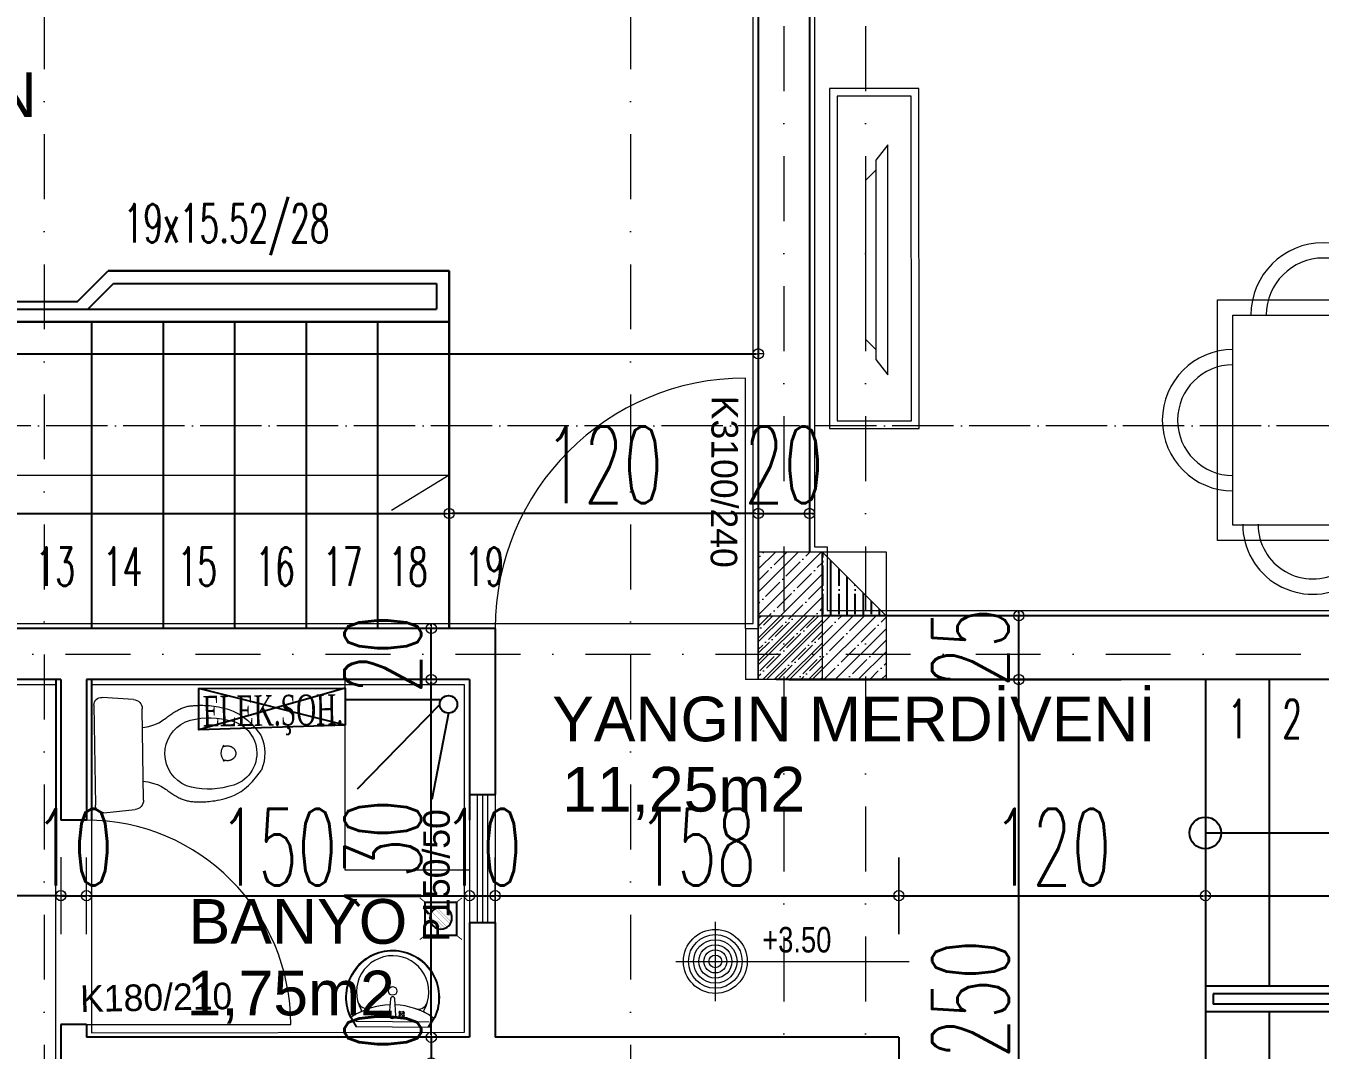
# Model space of a CAD drawing. Header units: millimetres. Extents: x -16104 to 67872, y -88009 to 12107.
# Drawn here: x 12105 to 12612, y -6715 to -6314 of the extents above; entities that cross this region are included whole.
import ezdxf

# ---------------------------------------------------------------- set-up
doc = ezdxf.new("R2010")
doc.units = ezdxf.units.MM
for name, pattern in [('ACAD_ISO04W100', [30, 24, -3, 0, -3]), ('ACAD_ISO07W100', [3, 0, -3]), ('DASHDOTX2', [50.8, 25.4, -12.7, 0, -12.7])]:
    doc.linetypes.add(name, pattern=pattern)
doc.layers.get('0').update_dxf_attribs({"color": 241})
for name, color, linetype, lineweight in [('AKS', 1, 'ACAD_ISO07W100', 5), ('akslar', 144, 'Continuous', 20), ('baca', 46, 'Continuous', 5), ('duvar', 123, 'Continuous', 25), ('emsal&kolon', 1, 'Continuous', 5), ('kapı', 3, 'Continuous', 5), ('kolon', 1, 'Continuous', 5), ('KOTLAR', 5, 'Continuous', 20), ('merdiven', 4, 'Continuous', 25), ('OLCU', 54, 'Continuous', 13), ('PASEMCON', 2, 'Continuous', 9), ('pencere', 5, 'Continuous', 5), ('POZ', 36, 'Continuous', 18), ('SıVA', 40, 'Continuous', 9), ('tefriş', 30, 'Continuous', 5), ('YAZI', 22, 'Continuous', 18), ('ÖLÇÜ', 252, 'Continuous', 20)]:
    doc.layers.add(name, color=color, linetype=linetype, lineweight=lineweight)
doc.layers.add('tarama korıdor', color=33, linetype='Continuous')
doc.styles.add('DIM', font='Txttw.shx', dxfattribs={"width": 0.6})
doc.styles.add('DIN', font='times.ttf', dxfattribs={"width": 0.6})
doc.styles.add('M2', font='stylu.ttf', dxfattribs={"height": 10})
doc.styles.add('TSIMPLEX', font='tsimplex', dxfattribs={"width": 0.8})
doc.dimstyles.new('50', dxfattribs={"dimscale": 0, "dimtxt": 30, "dimasz": 1, "dimexe": 0, "dimexo": 2, "dimgap": 4, "dimtad": 1, "dimdec": 0, "dimzin": 0, "dimdsep": 46, "dimtxsty": 'DIM', "dimblk1": 'DOT', "dimblk2": 'DOT', "dimsah": 1, "dimcen": 1.5, "dimdle": 3, "dimse1": 1, "dimse2": 1, "dimclrd": 256, "dimclre": 9, "dimclrt": 256, "dimadec": 0, "dimazin": 0, "dimtfac": 0.24, "dimtdec": 0, "dimtix": 1, "dimtmove": 2, "dimatfit": 3, "dimldrblk": 'DOT', "dimfxl": 0, "dimtolj": 1, "dimtzin": 15, "dimarcsym": 0})

# ---------------------------------------------------------------- blocks, each defined once
blk = doc.blocks.new('lavabo')
at = {"layer": 'tefriş', "linetype": 'Continuous'}
for p, q in [((-22.77, -4.94), (-19.92, 0)), ((-22.43, -5.14), (-19.46, 0)), ((-19.92, 0), (19.92, 0)), ((19.46, 0), (22.43, -5.14)), ((19.92, 0), (22.77, -4.94)), ((19.92, -2.7), (-19.92, -2.7)), ((-6.25, -5.54), (-6.77, -6.08)), ((-6.77, -6.08), (-6.31, -7.1)), ((-6.51, -5.81), (-3.84, -8.34)), ((-6.44, -8.41), (-3.91, -5.74)), ((-5.2, -5.94), (-6.25, -5.54)), ((-4.18, -5.48), (-5.2, -5.94)), ((-3.64, -6), (-4.18, -5.48)), ((-4.04, -7.04), (-3.64, -6)), ((-1.17, -15.33), (-1.76, -6.54)), ((1.76, -6.26), (1.14, -15.33)), ((3.38, -5.9), (3.91, -5.38)), ((3.81, -6.94), (3.38, -5.9)), ((3.38, -7.98), (3.81, -6.94)), ((6.25, -8.24), (3.65, -5.64)), ((6.25, -5.64), (3.65, -8.24)), ((3.91, -5.38), (4.95, -5.81)), ((4.95, -5.81), (5.99, -5.38)), ((5.99, -5.38), (6.51, -5.9)), ((6.51, -5.9), (6.08, -6.94)), ((6.08, -6.94), (6.51, -7.98)), ((-6.31, -7.1), (-6.71, -8.15)), ((-6.71, -8.15), (-6.17, -8.66)), ((-6.17, -8.66), (-5.15, -8.21)), ((-5.15, -8.21), (-4.1, -8.61)), ((-4.1, -8.61), (-3.58, -8.07)), ((-3.58, -8.07), (-4.04, -7.04)), ((3.91, -8.51), (3.38, -7.98)), ((4.95, -8.08), (3.91, -8.51)), ((5.99, -8.51), (4.95, -8.08)), ((6.51, -7.98), (5.99, -8.51))]:
    blk.add_line(p, q, dxfattribs=at)
at = {"layer": 'tefriş', "linetype": 'Continuous', "extrusion": (0, 0, -1)}
for centre, major_axis, ratio, start_param, end_param in [((0, -16), (-18.1, -18.1), 1, 5.497787, 7.48683), ((0, -16), (-17.82, -17.82), 1, 5.497787, 7.48683), ((-22.66, -5.93), (-0.566, -0.566), 1, 1.203644, 1.828723), ((-23.47, -4.54), (-0.566, 0.566), 1, 2.879793, 3.399519), ((-22.66, -5.93), (-0.283, 0.283), 1, -0.367152, 0.257926), ((-23.47, -4.54), (-0.849, -0.849), 1, 4.45059, 4.970315), ((-22.3, -6.09), (-0.566, -0.566), 1, 1.828723, 2.945097), ((-0.28, 26.67), (-27.35, -27.35), 1, 5.526576, 6.089571), ((0, -6.4), (-1.25, -1.25), 1, 0.7034, 3.844992), ((0, -16), (-18.1, -18.1), 1, 3.508745, 5.497787), ((0, -16), (-17.82, -17.82), 1, 3.508745, 5.497787), ((0.28, 26.67), (-27.35, -27.35), 1, 4.906004, 5.469573), ((22.3, -6.09), (-0.566, 0.566), 1, 0.196496, 1.31287), ((23.47, -4.54), (-0.849, 0.849), 1, 4.454463, 4.974188), ((23.47, -4.54), (-0.566, -0.566), 1, 6.025259, 6.544985), ((22.66, -5.93), (-0.283, 0.283), 1, 1.31287, 1.937948), ((22.66, -5.93), (-0.566, 0.566), 1, 1.31287, 1.937948), ((0, -19.04), (-13.92, 13.92), 1, 3.926991, 6.023888), ((-13.8, -15.22), (-3.8, -3.8), 1, 1.128011, 2.639725), ((-17.71, -8.76), (-0.566, -0.566), 1, 2.805213, 4.453092), ((0, -19.04), (-13.92, 13.92), 1, 1.830093, 3.926991), ((13.8, -15.22), (-3.8, -3.8), 1, 2.072664, 3.584378), ((17.71, -8.76), (-0.566, -0.566), 1, 0.259297, 1.907176), ((-0.01, -19.56), (0, 2.35), 0.991954, 1.570796326779968, 7.853981633959554), ((-0.01, -15.24), (-0.82, 0.82), 1, 2.438193, 5.415789)]:
    blk.add_ellipse(centre, major_axis=major_axis, ratio=ratio, start_param=start_param, end_param=end_param, dxfattribs=at)
blk = doc.blocks.new('klozet')
at = {"layer": 'tefriş', "linetype": 'Continuous'}
for p, q in [((3.25, 22.57), (15.54, 21.55)), ((0, -19.58), (0, 19.58)), ((18.91, 17.89), (18.91, -17.89)), ((29.64, 15.18), (30.02, 15.45)), ((30.02, 15.45), (30.4, 15.7)), ((30.4, 15.7), (30.79, 15.96)), ((30.79, 15.96), (31.18, 16.21)), ((31.18, 16.21), (31.58, 16.45)), ((31.58, 16.45), (31.98, 16.68)), ((31.98, 16.68), (32.38, 16.91)), ((32.38, 16.91), (32.78, 17.13)), ((32.78, 17.13), (33.18, 17.33)), ((33.18, 17.33), (33.58, 17.53)), ((33.58, 17.53), (33.97, 17.7)), ((33.97, 17.7), (34.36, 17.87)), ((34.36, 17.87), (34.75, 18.02)), ((34.75, 18.02), (35.14, 18.15)), ((35.14, 18.15), (35.54, 18.28)), ((35.54, 18.28), (35.95, 18.39)), ((35.95, 18.39), (36.37, 18.48)), ((36.37, 18.48), (36.8, 18.57)), ((36.8, 18.57), (37.26, 18.64)), ((37.26, 18.64), (37.72, 18.7)), ((37.72, 18.7), (38.2, 18.75)), ((38.2, 18.75), (38.69, 18.79)), ((38.69, 18.79), (39.18, 18.82)), ((39.18, 18.82), (39.68, 18.85)), ((39.68, 18.85), (40.18, 18.87)), ((40.18, 18.87), (40.67, 18.89)), ((40.67, 18.89), (41.16, 18.9)), ((41.16, 18.9), (41.66, 18.9)), ((41.66, 18.9), (42.17, 18.9)), ((42.17, 18.9), (42.7, 18.89)), ((42.7, 18.89), (43.26, 18.86)), ((43.26, 18.86), (43.87, 18.83)), ((43.87, 18.83), (44.52, 18.78)), ((44.52, 18.78), (45.24, 18.71)), ((45.24, 18.71), (46.03, 18.62)), ((46.03, 18.62), (46.88, 18.51)), ((46.88, 18.51), (47.8, 18.36)), ((47.8, 18.36), (48.78, 18.18)), ((48.78, 18.18), (49.81, 17.95)), ((49.81, 17.95), (50.9, 17.66)), ((50.9, 17.66), (52.04, 17.32)), ((52.04, 17.32), (53.23, 16.91)), ((53.23, 16.91), (54.46, 16.42)), ((54.46, 16.42), (55.75, 15.8)), ((55.75, 15.8), (57.1, 15.02)), ((18.91, 10.5), (20.67, 10.81)), ((20.67, 10.81), (22.16, 11.15)), ((22.16, 11.15), (23.39, 11.51)), ((23.39, 11.51), (24.42, 11.88)), ((24.42, 11.88), (25.26, 12.26)), ((25.26, 12.26), (25.97, 12.64)), ((25.97, 12.64), (26.56, 13.02)), ((26.56, 13.02), (27.09, 13.38)), ((27.09, 13.38), (27.58, 13.72)), ((27.58, 13.72), (28.03, 14.04)), ((28.03, 14.04), (28.46, 14.34)), ((28.46, 14.34), (28.87, 14.64)), ((28.87, 14.64), (29.26, 14.92)), ((29.26, 14.92), (29.64, 15.18)), ((57.1, 15.02), (58.53, 14.02)), ((58.53, 14.02), (60.05, 12.75)), ((60.05, 12.75), (61.66, 11.16)), ((61.66, 11.16), (63.38, 9.22)), ((63.38, 9.22), (65.22, 6.86)), ((50.48, 2.72), (50.35, 2.67)), ((50.64, 2.77), (50.48, 2.72)), ((50.82, 2.81), (50.64, 2.77)), ((51.02, 2.85), (50.82, 2.81)), ((51.23, 2.88), (51.02, 2.85)), ((51.44, 2.91), (51.23, 2.88)), ((51.66, 2.93), (51.44, 2.91)), ((51.87, 2.94), (51.66, 2.93)), ((52.06, 2.95), (51.87, 2.94)), ((52.26, 2.94), (52.06, 2.95)), ((52.44, 2.93), (52.26, 2.94)), ((52.61, 2.9), (52.44, 2.93)), ((52.78, 2.87), (52.61, 2.9)), ((52.94, 2.83), (52.78, 2.87)), ((53.09, 2.79), (52.94, 2.83)), ((53.25, 2.74), (53.09, 2.79)), ((53.39, 2.68), (53.25, 2.74)), ((53.54, 2.62), (53.39, 2.68)), ((53.68, 2.54), (53.54, 2.62)), ((53.81, 2.47), (53.68, 2.54)), ((53.94, 2.39), (53.81, 2.47)), ((54.07, 2.3), (53.94, 2.39)), ((54.19, 2.2), (54.07, 2.3)), ((54.31, 2.1), (54.19, 2.2)), ((54.42, 2), (54.31, 2.1)), ((54.52, 1.89), (54.42, 2)), ((54.62, 1.77), (54.52, 1.89)), ((54.72, 1.66), (54.62, 1.77)), ((54.8, 1.53), (54.72, 1.66)), ((54.88, 1.41), (54.8, 1.53)), ((54.95, 1.28), (54.88, 1.41)), ((55.02, 1.15), (54.95, 1.28)), ((55.08, 1.01), (55.02, 1.15)), ((55.13, 0.88), (55.08, 1.01)), ((55.17, 0.74), (55.13, 0.88)), ((55.21, 0.6), (55.17, 0.74)), ((55.23, 0.46), (55.21, 0.6)), ((55.25, 0.32), (55.23, 0.46)), ((55.26, 0.18), (55.25, 0.32)), ((55.27, 0.04), (55.26, 0.18)), ((55.26, -0.1), (55.27, 0.04)), ((50.35, -2.59), (50.48, -2.64)), ((50.48, -2.64), (50.64, -2.69)), ((50.64, -2.69), (50.82, -2.73)), ((50.82, -2.73), (51.02, -2.77)), ((51.02, -2.77), (51.23, -2.8)), ((51.23, -2.8), (51.44, -2.83)), ((51.44, -2.83), (51.66, -2.85)), ((51.66, -2.85), (51.87, -2.86)), ((51.87, -2.86), (52.06, -2.87)), ((52.06, -2.87), (52.26, -2.86)), ((52.26, -2.86), (52.44, -2.85)), ((52.44, -2.85), (52.61, -2.82)), ((52.61, -2.82), (52.78, -2.79)), ((52.78, -2.79), (52.94, -2.75)), ((52.94, -2.75), (53.09, -2.71)), ((53.09, -2.71), (53.25, -2.66)), ((53.25, -2.66), (53.39, -2.6)), ((53.39, -2.6), (53.54, -2.54)), ((53.54, -2.54), (53.68, -2.47)), ((53.68, -2.47), (53.81, -2.39)), ((53.81, -2.39), (53.94, -2.31)), ((53.94, -2.31), (54.07, -2.22)), ((54.07, -2.22), (54.19, -2.12)), ((54.19, -2.12), (54.31, -2.02)), ((54.31, -2.02), (54.42, -1.92)), ((54.42, -1.92), (54.52, -1.81)), ((54.52, -1.81), (54.62, -1.69)), ((54.62, -1.69), (54.72, -1.58)), ((54.72, -1.58), (54.8, -1.45)), ((54.8, -1.45), (54.88, -1.33)), ((54.88, -1.33), (54.95, -1.2)), ((54.95, -1.2), (55.02, -1.07)), ((55.02, -1.07), (55.08, -0.93)), ((55.08, -0.93), (55.13, -0.8)), ((55.13, -0.8), (55.17, -0.66)), ((55.17, -0.66), (55.21, -0.52)), ((55.21, -0.52), (55.23, -0.38)), ((55.23, -0.38), (55.25, -0.24)), ((55.25, -0.24), (55.26, -0.1)), ((61.66, -11.16), (63.38, -9.22)), ((63.38, -9.22), (65.22, -6.86)), ((18.91, -10.5), (20.67, -10.81)), ((20.67, -10.81), (22.16, -11.15)), ((22.16, -11.15), (23.39, -11.51)), ((23.39, -11.51), (24.42, -11.88)), ((24.42, -11.88), (25.26, -12.26)), ((25.26, -12.26), (25.97, -12.64)), ((25.97, -12.64), (26.56, -13.02)), ((26.56, -13.02), (27.09, -13.38)), ((27.09, -13.38), (27.58, -13.72)), ((27.58, -13.72), (28.03, -14.04)), ((28.03, -14.04), (28.46, -14.34)), ((28.46, -14.34), (28.87, -14.64)), ((28.87, -14.64), (29.26, -14.92)), ((29.26, -14.92), (29.64, -15.18)), ((29.64, -15.18), (30.02, -15.45)), ((55.75, -15.8), (57.1, -15.02)), ((57.1, -15.02), (58.53, -14.02)), ((58.53, -14.02), (60.05, -12.75)), ((60.05, -12.75), (61.66, -11.16)), ((30.02, -15.45), (30.4, -15.7)), ((30.4, -15.7), (30.79, -15.96)), ((30.79, -15.96), (31.18, -16.21)), ((31.18, -16.21), (31.58, -16.45)), ((31.58, -16.45), (31.98, -16.68)), ((31.98, -16.68), (32.38, -16.91)), ((32.38, -16.91), (32.78, -17.13)), ((32.78, -17.13), (33.18, -17.33)), ((33.18, -17.33), (33.58, -17.53)), ((33.58, -17.53), (33.97, -17.7)), ((33.97, -17.7), (34.36, -17.87)), ((34.36, -17.87), (34.75, -18.02)), ((34.75, -18.02), (35.14, -18.15)), ((35.14, -18.15), (35.54, -18.28)), ((35.54, -18.28), (35.95, -18.39)), ((35.95, -18.39), (36.37, -18.48)), ((36.37, -18.48), (36.8, -18.57)), ((36.8, -18.57), (37.26, -18.64)), ((37.26, -18.64), (37.72, -18.7)), ((37.72, -18.7), (38.2, -18.75)), ((38.2, -18.75), (38.69, -18.79)), ((38.69, -18.79), (39.18, -18.82)), ((39.18, -18.82), (39.68, -18.85)), ((39.68, -18.85), (40.18, -18.87)), ((40.18, -18.87), (40.67, -18.89)), ((40.67, -18.89), (41.16, -18.9)), ((41.16, -18.9), (41.66, -18.9)), ((41.66, -18.9), (42.17, -18.9)), ((42.17, -18.9), (42.7, -18.89)), ((42.7, -18.89), (43.26, -18.86)), ((43.26, -18.86), (43.87, -18.83)), ((43.87, -18.83), (44.52, -18.78)), ((44.52, -18.78), (45.24, -18.71)), ((45.24, -18.71), (46.03, -18.62)), ((46.03, -18.62), (46.88, -18.51)), ((46.88, -18.51), (47.8, -18.36)), ((47.8, -18.36), (48.78, -18.18)), ((48.78, -18.18), (49.81, -17.95)), ((49.81, -17.95), (50.9, -17.66)), ((50.9, -17.66), (52.04, -17.32)), ((52.04, -17.32), (53.23, -16.91)), ((53.23, -16.91), (54.46, -16.42)), ((54.46, -16.42), (55.75, -15.8)), ((15.54, -21.55), (3.25, -22.57))]:
    blk.add_line(p, q, dxfattribs=at)
for centre, start, end in [((3, 19.58), 85.2364, 180), ((3, -19.58), 180, 274.7636)]:
    blk.add_arc(centre, 3, start, end, dxfattribs=at)
for centre, major_axis, start_param, end_param in [((15.23, 17.89), (2.6, 2.6), 5.497787, 6.985442), ((41.09, 0), (-9.59, 9.59), -0.381645, 1.952441), ((44.74, -13.39), (-19.37, 19.37), -1.051849, -0.451182), ((50.37, 0), (9.28, 9.28), 4.048178, 6.947396), ((49, 0), (-12.46, 12.46), 3.526763, 4.327219), ((54.6, 0.04), (-3.54, 3.54), 0.094871, 1.475925), ((44.74, 13.39), (-19.37, 19.37), 2.021978, 2.622645), ((15.23, -17.89), (-2.6, 2.6), 2.439336, 3.926991)]:
    blk.add_ellipse(centre, major_axis=major_axis, ratio=1, start_param=start_param, end_param=end_param, dxfattribs=at)
blk = doc.blocks.new('DOT')
for p, q in [((0, 15), (0, -15)), ((-2, 0), (0, 0)), ((2, 0), (0, 0))]:
    blk.add_line(p, q)
blk.add_circle((0, 0), 2)
blk = doc.blocks.new('*D5710')
at = {"layer": 'Defpoints', "color": 0, "transparency": 16777216}
for p in [(11639.15, -6569.56), (12119.15, -6569.56), (12119.15, -6654.1)]:
    blk.add_point(p, dxfattribs=at)
at = {"layer": 'OLCU', "lineweight": -2, "transparency": 16777216}
blk.add_line((11640.15, -6654.1), (12118.15, -6654.1), dxfattribs=at)
at = {"layer": 'OLCU', "lineweight": -2, "transparency": 16777216, "rotation": 180}
blk.add_blockref('DOT', (11639.15, -6654.1), dxfattribs=at)
at = {"layer": 'OLCU', "lineweight": -2, "transparency": 16777216}
blk.add_blockref('DOT', (12119.15, -6654.1), dxfattribs=at)
at = {"layer": 'OLCU', "transparency": 16777216, "insert": (11879.15, -6635.1), "char_height": 30, "attachment_point": 5, "style": 'DIM'}
blk.add_mtext('\\A1;480', dxfattribs=at)
blk = doc.blocks.new('*D6013')
at = {"layer": 'Defpoints', "color": 0, "transparency": 16777216}
for p in [(12119.15, -6624.56), (12129.15, -6624.56), (12129.15, -6654.13)]:
    blk.add_point(p, dxfattribs=at)
at = {"layer": 'OLCU', "lineweight": -2, "transparency": 16777216}
for p, q in [((12118.15, -6654.13), (12117.15, -6654.13)), ((12119.15, -6654.13), (12129.15, -6654.13)), ((12130.15, -6654.13), (12131.15, -6654.13))]:
    blk.add_line(p, q, dxfattribs=at)
blk.add_blockref('DOT', (12119.15, -6654.13), dxfattribs=at)
at = {"layer": 'OLCU', "lineweight": -2, "transparency": 16777216, "rotation": 180}
blk.add_blockref('DOT', (12129.15, -6654.13), dxfattribs=at)
at = {"layer": 'OLCU', "transparency": 16777216, "insert": (12124.15, -6635.13), "char_height": 30, "attachment_point": 5, "style": 'DIM'}
blk.add_mtext('\\A1;10', dxfattribs=at)
blk = doc.blocks.new('*D5711')
at = {"layer": 'Defpoints', "color": 0, "transparency": 16777216}
for p in [(12279.15, -6654.13), (12279.15, -6654.13), (12129.15, -6662.65)]:
    blk.add_point(p, dxfattribs=at)
at = {"layer": 'OLCU', "lineweight": -2, "transparency": 16777216}
blk.add_line((12130.15, -6654.13), (12278.15, -6654.13), dxfattribs=at)
at = {"layer": 'OLCU', "lineweight": -2, "transparency": 16777216, "rotation": 180}
blk.add_blockref('DOT', (12129.15, -6654.13), dxfattribs=at)
at = {"layer": 'OLCU', "lineweight": -2, "transparency": 16777216}
blk.add_blockref('DOT', (12279.15, -6654.13), dxfattribs=at)
at = {"layer": 'OLCU', "transparency": 16777216, "insert": (12204.15, -6635.13), "char_height": 30, "attachment_point": 5, "style": 'DIM'}
blk.add_mtext('\\A1;150', dxfattribs=at)
blk = doc.blocks.new('*D5743')
at = {"layer": 'Defpoints', "color": 0, "transparency": 16777216}
for p in [(12264.15, -6549.56), (12264.15, -6549.56), (12264.15, -6569.56)]:
    blk.add_point(p, dxfattribs=at)
at = {"layer": 'OLCU', "lineweight": -2, "transparency": 16777216}
for p, q in [((12264.15, -6548.56), (12264.15, -6547.56)), ((12264.15, -6569.56), (12264.15, -6549.56)), ((12264.15, -6570.56), (12264.15, -6571.56))]:
    blk.add_line(p, q, dxfattribs=at)
for p, rotation in [((12264.15, -6549.56), 270), ((12264.15, -6569.56), 90)]:
    blk.add_blockref('DOT', p, dxfattribs=dict(at, rotation=rotation))
at = {"layer": 'OLCU', "transparency": 16777216, "insert": (12245.15, -6559.56), "char_height": 30, "attachment_point": 5, "rotation": 90, "style": 'DIM'}
blk.add_mtext('\\A1;20', dxfattribs=at)
blk = doc.blocks.new('*D5744')
at = {"layer": 'Defpoints', "color": 0, "transparency": 16777216}
for p in [(12307.63, -6709.56), (12264.15, -6719.56), (12307.63, -6719.56)]:
    blk.add_point(p, dxfattribs=at)
at = {"layer": 'OLCU', "lineweight": -2, "transparency": 16777216}
for p, q in [((12264.15, -6708.56), (12264.15, -6707.56)), ((12264.15, -6709.56), (12264.15, -6719.56)), ((12264.15, -6720.56), (12264.15, -6721.56))]:
    blk.add_line(p, q, dxfattribs=at)
for p, rotation in [((12264.15, -6709.56), 270), ((12264.15, -6719.56), 90)]:
    blk.add_blockref('DOT', p, dxfattribs=dict(at, rotation=rotation))
at = {"layer": 'OLCU', "transparency": 16777216, "insert": (12245.15, -6714.56), "char_height": 30, "attachment_point": 5, "rotation": 90, "style": 'DIM'}
blk.add_mtext('\\A1;10', dxfattribs=at)
blk = doc.blocks.new('*D5745')
at = {"layer": 'Defpoints', "color": 0, "transparency": 16777216}
for p in [(12264.15, -6569.56), (12264.15, -6569.56), (12264.15, -6709.56)]:
    blk.add_point(p, dxfattribs=at)
at = {"layer": 'OLCU', "lineweight": -2, "transparency": 16777216}
blk.add_line((12264.15, -6708.56), (12264.15, -6570.56), dxfattribs=at)
for p, rotation in [((12264.15, -6569.56), 90), ((12264.15, -6709.56), 270)]:
    blk.add_blockref('DOT', p, dxfattribs=dict(at, rotation=rotation))
at = {"layer": 'OLCU', "transparency": 16777216, "insert": (12245.15, -6639.56), "char_height": 30, "attachment_point": 5, "rotation": 90, "style": 'DIM'}
blk.add_mtext('\\A1;130', dxfattribs=at)
blk = doc.blocks.new('DFG')
at = {"layer": 'tefriş'}
for points in [[(38169.15, -3228.78), (38169.11, -3095.78), (38204.11, -3095.77), (38204.15, -3228.77)], [(38172.15, -3225.78), (38172.11, -3098.78), (38201.11, -3098.77), (38201.15, -3225.77)], [(38187.31, -3200.75), (38187.26, -3122.74), (38191.96, -3116.74), (38192.02, -3206.74)]]:
    blk.add_lwpolyline(points, close=True, dxfattribs=at)
blk.add_lwpolyline([(38187.26, -3126.64), (38183.36, -3130.59), (38183.41, -3192.9), (38187.31, -3196.85)], dxfattribs=at)
blk = doc.blocks.new('rb')
at = {"layer": 'tefriş'}
for points in [[(1548.4, 487.07), (1595.5, 487.07), (1595.5, 394.92), (1548.4, 394.92)], [(1551.4, 484.07), (1592.5, 484.07), (1592.5, 397.92), (1551.4, 397.92)]]:
    blk.add_lwpolyline(points, close=True, dxfattribs=at)
for centre, radius, start, end in [((1571.95, 484.07), 12.83, 0, 180), ((1571.95, 484.07), 9.83, 0, 180), ((1551.4, 466.84), 14.18, 90, 270), ((1592.5, 466.49), 13.72, 270, 90), ((1551.4, 466.84), 11.18, 90, 270), ((1592.5, 466.49), 10.72, 270, 90), ((1551.4, 415.62), 14.18, 90, 270), ((1551.4, 415.62), 11.18, 90, 270), ((1592.29, 413.54), 13.72, 270, 90), ((1592.29, 413.54), 10.72, 270, 90), ((1571.95, 397.92), 13.83, 180, 0), ((1571.95, 397.92), 10.83, 180, 0)]:
    blk.add_arc(centre, radius, start, end, dxfattribs=at)
blk = doc.blocks.new('*D5919')
at = {"layer": 'Defpoints', "color": 0, "transparency": 16777216}
for p in [(11792.15, -6504.56), (12271.15, -6504.56), (12271.15, -6504.56)]:
    blk.add_point(p, dxfattribs=at)
at = {"layer": 'OLCU', "lineweight": -2, "transparency": 16777216}
blk.add_line((11793.15, -6504.56), (12270.15, -6504.56), dxfattribs=at)
at = {"layer": 'OLCU', "lineweight": -2, "transparency": 16777216, "rotation": 180}
blk.add_blockref('DOT', (11792.15, -6504.56), dxfattribs=at)
at = {"layer": 'OLCU', "lineweight": -2, "transparency": 16777216}
blk.add_blockref('DOT', (12271.15, -6504.56), dxfattribs=at)
at = {"layer": 'OLCU', "transparency": 16777216, "insert": (11953.14, -6483.61), "char_height": 30, "attachment_point": 5, "style": 'DIM'}
blk.add_mtext('\\A1;480', dxfattribs=at)
blk = doc.blocks.new('*D5920')
at = {"layer": 'Defpoints', "color": 0, "transparency": 16777216}
for p in [(12271.15, -6504.56), (12271.15, -6514.56), (12392.15, -6514.56)]:
    blk.add_point(p, dxfattribs=at)
at = {"layer": 'OLCU', "lineweight": -2, "transparency": 16777216}
blk.add_line((12391.15, -6504.56), (12272.15, -6504.56), dxfattribs=at)
at = {"layer": 'OLCU', "lineweight": -2, "transparency": 16777216, "rotation": 180}
blk.add_blockref('DOT', (12271.15, -6504.56), dxfattribs=at)
at = {"layer": 'OLCU', "lineweight": -2, "transparency": 16777216}
blk.add_blockref('DOT', (12392.15, -6504.56), dxfattribs=at)
at = {"layer": 'OLCU', "transparency": 16777216, "insert": (12331.65, -6485.56), "char_height": 30, "attachment_point": 5, "style": 'DIM'}
blk.add_mtext('\\A1;120', dxfattribs=at)
blk = doc.blocks.new('*D5921')
at = {"layer": 'Defpoints', "color": 0, "transparency": 16777216}
for p in [(12392.15, -6504.56), (12412.15, -6504.53), (12412.15, -6504.56)]:
    blk.add_point(p, dxfattribs=at)
at = {"layer": 'OLCU', "lineweight": -2, "transparency": 16777216}
for p, q in [((12391.15, -6504.53), (12390.15, -6504.53)), ((12392.15, -6504.53), (12412.15, -6504.53)), ((12413.15, -6504.53), (12414.15, -6504.53))]:
    blk.add_line(p, q, dxfattribs=at)
blk.add_blockref('DOT', (12392.15, -6504.53), dxfattribs=at)
at = {"layer": 'OLCU', "lineweight": -2, "transparency": 16777216, "rotation": 180}
blk.add_blockref('DOT', (12412.15, -6504.53), dxfattribs=at)
at = {"layer": 'OLCU', "transparency": 16777216, "insert": (12402.15, -6485.53), "char_height": 30, "attachment_point": 5, "style": 'DIM'}
blk.add_mtext('\\A1;20', dxfattribs=at)
blk = doc.blocks.new('*D5922')
at = {"layer": 'Defpoints', "color": 0, "transparency": 16777216}
for p in [(11642.15, -6442.06), (12392.15, -6442.06), (12392.15, -6442.06)]:
    blk.add_point(p, dxfattribs=at)
at = {"layer": 'OLCU', "lineweight": -2, "transparency": 16777216}
blk.add_line((11643.15, -6442.06), (12391.15, -6442.06), dxfattribs=at)
at = {"layer": 'OLCU', "lineweight": -2, "transparency": 16777216, "rotation": 180}
blk.add_blockref('DOT', (11642.15, -6442.06), dxfattribs=at)
at = {"layer": 'OLCU', "lineweight": -2, "transparency": 16777216}
blk.add_blockref('DOT', (12392.15, -6442.06), dxfattribs=at)
at = {"layer": 'OLCU', "transparency": 16777216, "insert": (12017.15, -6423.06), "char_height": 30, "attachment_point": 5, "style": 'DIM'}
blk.add_mtext('\\A1;750', dxfattribs=at)
blk = doc.blocks.new('Kot')
at = {"layer": 'KOTLAR'}
for p, q in [((0, 0.155), (0, -0.155)), ((-0.155, 0), (0.7586, 0))]:
    blk.add_line(p, q, dxfattribs=at)
for radius in [0.125, 0.105, 0.085, 0.065, 0.045, 0.045, 0.025]:
    blk.add_circle((0, 0), radius, dxfattribs=at)
at = {"layer": 'YAZI', "style": 'TSIMPLEX', "width": 0.8}
blk.add_attdef('KOTH', (0.1836, 0.0349), '', height=0.1, dxfattribs=at)
blk = doc.blocks.new('*D5923')
at = {"layer": 'Defpoints', "color": 0, "transparency": 16777216}
for p in [(12289.15, -6654.13), (12447.15, -6654.13), (12447.15, -6709.56)]:
    blk.add_point(p, dxfattribs=at)
at = {"layer": 'OLCU', "lineweight": -2, "transparency": 16777216}
blk.add_line((12290.15, -6654.13), (12446.15, -6654.13), dxfattribs=at)
at = {"layer": 'OLCU', "lineweight": -2, "transparency": 16777216, "rotation": 180}
blk.add_blockref('DOT', (12289.15, -6654.13), dxfattribs=at)
at = {"layer": 'OLCU', "lineweight": -2, "transparency": 16777216}
blk.add_blockref('DOT', (12447.15, -6654.13), dxfattribs=at)
at = {"layer": 'OLCU', "transparency": 16777216, "insert": (12368.15, -6635.13), "char_height": 30, "attachment_point": 5, "style": 'DIM'}
blk.add_mtext('\\A1;158', dxfattribs=at)
blk = doc.blocks.new('*D5934')
at = {"layer": 'Defpoints', "color": 0, "transparency": 16777216}
for p in [(12447.15, -6654.13), (12567.15, -6654.13), (12567.15, -6654.13)]:
    blk.add_point(p, dxfattribs=at)
at = {"layer": 'OLCU', "lineweight": -2, "transparency": 16777216}
blk.add_line((12448.15, -6654.13), (12566.15, -6654.13), dxfattribs=at)
at = {"layer": 'OLCU', "lineweight": -2, "transparency": 16777216, "rotation": 180}
blk.add_blockref('DOT', (12447.15, -6654.13), dxfattribs=at)
at = {"layer": 'OLCU', "lineweight": -2, "transparency": 16777216}
blk.add_blockref('DOT', (12567.15, -6654.13), dxfattribs=at)
at = {"layer": 'OLCU', "transparency": 16777216, "insert": (12507.15, -6635.13), "char_height": 30, "attachment_point": 5, "style": 'DIM'}
blk.add_mtext('\\A1;120', dxfattribs=at)
blk = doc.blocks.new('*D5935')
at = {"layer": 'Defpoints', "color": 0, "transparency": 16777216}
for p in [(12567.15, -6654.13), (12742.15, -6654.13), (12742.15, -6654.13)]:
    blk.add_point(p, dxfattribs=at)
at = {"layer": 'OLCU', "lineweight": -2, "transparency": 16777216}
blk.add_line((12568.15, -6654.13), (12741.15, -6654.13), dxfattribs=at)
at = {"layer": 'OLCU', "lineweight": -2, "transparency": 16777216, "rotation": 180}
blk.add_blockref('DOT', (12567.15, -6654.13), dxfattribs=at)
at = {"layer": 'OLCU', "lineweight": -2, "transparency": 16777216}
blk.add_blockref('DOT', (12742.15, -6654.13), dxfattribs=at)
at = {"layer": 'OLCU', "transparency": 16777216, "insert": (12654.65, -6635.13), "char_height": 30, "attachment_point": 5, "style": 'DIM'}
blk.add_mtext('\\A1;175', dxfattribs=at)
blk = doc.blocks.new('*D5939')
at = {"layer": 'Defpoints', "color": 0, "transparency": 16777216}
for p in [(12494.15, -6569.56), (12494.15, -6569.56), (12494.15, -6819.56)]:
    blk.add_point(p, dxfattribs=at)
at = {"layer": 'OLCU', "lineweight": -2, "transparency": 16777216}
blk.add_line((12494.15, -6818.56), (12494.15, -6570.56), dxfattribs=at)
for p, rotation in [((12494.15, -6569.56), 90), ((12494.15, -6819.56), 270)]:
    blk.add_blockref('DOT', p, dxfattribs=dict(at, rotation=rotation))
at = {"layer": 'OLCU', "transparency": 16777216, "insert": (12475.15, -6694.56), "char_height": 30, "attachment_point": 5, "rotation": 90, "style": 'DIM'}
blk.add_mtext('\\A1;250', dxfattribs=at)
blk = doc.blocks.new('*D5940')
at = {"layer": 'Defpoints', "color": 0, "transparency": 16777216}
for p in [(12494.14, -6544.56), (12494.15, -6544.56), (12494.15, -6569.56)]:
    blk.add_point(p, dxfattribs=at)
at = {"layer": 'OLCU', "lineweight": -2, "transparency": 16777216}
for p, q in [((12494.14, -6543.56), (12494.14, -6542.56)), ((12494.14, -6569.56), (12494.14, -6544.56)), ((12494.14, -6570.56), (12494.14, -6571.56))]:
    blk.add_line(p, q, dxfattribs=at)
for p, rotation in [((12494.14, -6544.56), 270), ((12494.14, -6569.56), 90)]:
    blk.add_blockref('DOT', p, dxfattribs=dict(at, rotation=rotation))
at = {"layer": 'OLCU', "transparency": 16777216, "insert": (12475.14, -6557.06), "char_height": 30, "attachment_point": 5, "rotation": 90, "style": 'DIM'}
blk.add_mtext('\\A1;25', dxfattribs=at)
blk = doc.blocks.new('A$C412C2498')
at = {"color": 5, "const_width": 0.6}
for points in [[(3.64, 24.29), (0.19, 27)], [(23.8, 24.29), (27.26, 27)], [(3.64, 2.95), (0.19, 0.24)], [(23.8, 2.95), (27.26, 0.24)]]:
    blk.add_lwpolyline(points, dxfattribs=at)
at = {"color": 5}
blk.add_lwpolyline([(23.8, 24.29), (3.64, 24.29), (3.64, 2.95), (23.8, 2.95)], close=True, dxfattribs=at)
at = {"const_width": 0.1}
for points in [[(6.68, 12.23), (14.63, 20.17)], [(6.76, 14.48), (12.37, 20.1)], [(7.15, 10.44), (16.41, 19.71)], [(7.89, 9.07), (17.79, 18.97)], [(8.8, 8), (18.86, 18.06)], [(9.96, 7.09), (19.77, 16.9)], [(11.26, 6.45), (20.41, 15.6)], [(13.03, 6.04), (20.82, 13.83)], [(14.77, 6.07), (20.78, 12.09)], [(17.41, 7.02), (19.84, 9.45)]]:
    blk.add_lwpolyline(points, dxfattribs=at)
blk.add_circle((13.74, 13.11), 7.12)
blk = doc.blocks.new('A$C5E2C1EC0')
at = {"xscale": 0.6105719971092185, "yscale": 0.6105719971092185, "zscale": 0.6105719971092185}
blk.add_blockref('A$C412C2498', (0, 0), dxfattribs=at)
blk = doc.blocks.new('90')
at = {"layer": 'duvar'}
for p, q in [((76726.22, -20900.91), (76710.05, -20843.58)), ((76711.76, -20900.91), (76726.22, -20843.58))]:
    blk.add_line(p, q, dxfattribs=at)
blk.add_lwpolyline([(76711.76, -20900.91), (76710.05, -20843.58), (76726.22, -20843.58), (76726.22, -20900.91)], close=True, dxfattribs=at)
at = {"layer": 'PASEMCON', "color": 7, "style": 'DIN', "width": 0.6}
blk.add_text('ELEK.ŞOH.', height=12.004, rotation=270.6425, dxfattribs=at).set_placement((76711.3, -20845.16))
blk = doc.blocks.new('*D5629')
at = {"layer": 'Defpoints', "color": 0, "transparency": 16777216}
for p in [(12279.15, -6654.13), (12289.15, -6654.13), (12289.15, -6654.13)]:
    blk.add_point(p, dxfattribs=at)
at = {"layer": 'OLCU', "lineweight": -2, "transparency": 16777216}
for p, q in [((12278.15, -6654.13), (12277.15, -6654.13)), ((12279.15, -6654.13), (12289.15, -6654.13)), ((12290.15, -6654.13), (12291.15, -6654.13))]:
    blk.add_line(p, q, dxfattribs=at)
blk.add_blockref('DOT', (12279.15, -6654.13), dxfattribs=at)
at = {"layer": 'OLCU', "lineweight": -2, "transparency": 16777216, "rotation": 180}
blk.add_blockref('DOT', (12289.15, -6654.13), dxfattribs=at)
at = {"layer": 'OLCU', "transparency": 16777216, "insert": (12284.15, -6635.13), "char_height": 30, "attachment_point": 5, "style": 'DIM'}
blk.add_mtext('\\A1;10', dxfattribs=at)

msp = doc.modelspace()

# ---------------------------------------------------------------- hatches: boundary and pattern name
h = msp.add_hatch()
h.set_pattern_fill('ANSI35,_O', color=256, angle=45)
h.set_pattern_definition([(90, (0, -17059.605), (-6.35, 1e-15), []), (90, (3.175, -17056.43), (-6.35, 1e-15), [7.9375, -1.5875, 0, -1.5875])])
h.paths.add_polyline_path([(12434.15, -6536.56), (12419.15, -6521.56), (12419.15, -6542.56), (12434.15, -6542.56)])
h.paths.add_polyline_path([(12434.15, -6536.56), (12434.15, -6542.56), (12440.15, -6542.56)])
h.paths.add_polyline_path([(12440.15, -6542.56), (12434.15, -6542.56), (12434.15, -6544.56), (12442.15, -6544.56)])
h.paths.add_polyline_path([(12419.15, -6521.56), (12417.15, -6519.56), (12417.15, -6544.56), (12434.15, -6544.56), (12434.15, -6542.56), (12419.15, -6542.56)])
at = {"layer": 'kolon'}
h = msp.add_hatch(dxfattribs=at)
h.set_pattern_fill('ANSI35,_O', color=256)
h.set_pattern_definition([(45, (0, -17059.605), (-4.490128, 4.490128), []), (45, (4.49, -17059.605), (-4.490128, 4.490128), [7.9375, -1.5875, 0, -1.5875])])
h.paths.add_polyline_path([(12392.15, -6559.56), (12417.15, -6559.56), (12417.15, -6519.56), (12392.15, -6519.56)])
h.paths.add_polyline_path([(12417.15, -6569.56), (12417.15, -6559.56), (12392.15, -6559.56), (12392.15, -6569.56)])
h = msp.add_hatch(dxfattribs=at)
h.set_pattern_fill('ANSI35,_O', color=256)
h.set_pattern_definition([(45, (3602.555, -17059.605), (-4.490128, 4.490128), []), (45, (3607.0454, -17059.605), (-4.490128, 4.490128), [7.9375, -1.5875, 0, -1.5875])])
h.paths.add_polyline_path([(12392.15, -6544.56), (12392.15, -6559.56), (12432.15, -6559.56), (12432.15, -6544.56)])
h.paths.add_polyline_path([(12392.15, -6559.56), (12392.15, -6569.56), (12432.15, -6569.56), (12432.15, -6559.56)])
h.paths.add_polyline_path([(12432.15, -6559.56), (12432.15, -6569.56), (12442.15, -6569.56), (12442.15, -6559.56)])
h.paths.add_polyline_path([(12432.15, -6544.56), (12432.15, -6559.56), (12442.15, -6559.56), (12442.15, -6544.56)])

# ---------------------------------------------------------------- linework, layer by layer
at = {"color": 42}
msp.add_circle((12270.88, -6579.27), 3.43, dxfattribs=at)
at = {"layer": 'AKS', "color": 1, "linetype": 'ACAD_ISO04W100'}
msp.add_line((13311.33, -6470.24), (10702.98, -6470.24), dxfattribs=at)
at = {"layer": 'akslar', "linetype": 'DASHDOTX2'}
for p, q in [((12112.65, -5134.56), (12112.65, -7944.06)), ((12342.15, -5134.56), (12342.15, -7944.06)), ((12402.15, -5143.13), (12402.15, -7944.06)), ((12434.15, -5143.13), (12434.15, -7944.06)), ((10492.15, -6559.56), (13542.15, -6559.56))]:
    msp.add_line(p, q, dxfattribs=at)
at = {"layer": 'baca'}
msp.add_lwpolyline([(12417.15, -6519.56), (12442.15, -6519.56), (12442.15, -6544.56), (12417.15, -6544.56), (12417.15, -6519.56), (12442.15, -6544.56)], dxfattribs=at)
at = {"layer": 'duvar'}
for p, q in [((12392.15, -6299.56), (12392.15, -6549.56)), ((12412.15, -6299.56), (12412.15, -6519.56)), ((12882.15, -6544.56), (12417.15, -6544.56)), ((12289.15, -6549.56), (11747.15, -6549.56)), ((12289.15, -6549.56), (12289.15, -6614.56)), ((12119.15, -6569.56), (12061.13, -6569.56)), ((12117.15, -6569.56), (12117.15, -6624.56)), ((12119.15, -6569.56), (12119.15, -6624.56)), ((12279.15, -6569.56), (12129.15, -6569.56)), ((12134.15, -6569.56), (12129.15, -6569.56)), ((12149.15, -6569.56), (12129.15, -6569.56)), ((12134.15, -6569.56), (12129.15, -6569.56)), ((12129.15, -6569.56), (12129.15, -6624.56)), ((12129.15, -6569.56), (12129.15, -6624.56)), ((12131.15, -6569.56), (12131.15, -6624.56)), ((12279.15, -6569.56), (12279.15, -6624.56)), ((12279.15, -6569.56), (12279.15, -6614.56)), ((12534.15, -6569.56), (12399.15, -6569.56)), ((12409.15, -6569.56), (12402.15, -6569.56)), ((12404.15, -6569.56), (12534.15, -6569.56)), ((12534.15, -6569.56), (12409.15, -6569.56)), ((12534.15, -6569.56), (12409.15, -6569.56)), ((12534.15, -6569.56), (12414.15, -6569.56)), ((12862.15, -6569.56), (12434.15, -6569.56)), ((12279.15, -6614.56), (12289.15, -6614.56)), ((12129.15, -6624.56), (12119.15, -6624.56)), ((12567.15, -6629.56), (12800.84, -6629.56)), ((12279.15, -6664.56), (12289.15, -6664.56)), ((12279.15, -6664.56), (12279.15, -6709.56)), ((12289.15, -6664.56), (12289.15, -6709.56)), ((12567.15, -6689.56), (12567.15, -6699.56)), ((12119.15, -6704.56), (12119.15, -6724.56)), ((12129.15, -6704.56), (12119.15, -6704.56)), ((12129.15, -6704.56), (12129.15, -6709.56)), ((12279.15, -6709.56), (12129.15, -6709.56)), ((12447.15, -6709.56), (12289.15, -6709.56)), ((12294.15, -6709.56), (12289.15, -6709.56)), ((12404.15, -6709.56), (12399.15, -6709.56)), ((12447.15, -6709.56), (12447.15, -6819.56))]:
    msp.add_line(p, q, dxfattribs=at)
msp.add_circle((12567.15, -6629.56), 6.21, dxfattribs=at)
at = {"layer": 'emsal&kolon'}
for points in [[(12392.15, -6519.56), (12417.15, -6519.56), (12417.15, -6569.56), (12392.15, -6569.56), (12392.15, -6519.56)], [(12392.15, -6569.56), (12392.15, -6544.56), (12442.15, -6544.56), (12442.15, -6569.56), (12392.15, -6569.56)]]:
    msp.add_lwpolyline(points, dxfattribs=at)
at = {"layer": 'kapı'}
for p, q in [((12387.15, -6549.56), (12387.15, -6451.56)), ((12129.15, -6704.56), (12209.15, -6704.56))]:
    msp.add_line(p, q, dxfattribs=at)
for centre, radius, start, end in [((12387.15, -6549.56), 98, 90, 180), ((12129.15, -6704.56), 80, 0, 90)]:
    msp.add_arc(centre, radius, start, end, dxfattribs=at)
at = {"layer": 'merdiven'}
for p, q in [((12125.65, -6421.56), (12137.65, -6409.56)), ((12271.15, -6409.56), (12137.65, -6409.56)), ((12137.65, -6409.56), (12271.15, -6409.56)), ((12271.15, -6549.56), (12271.15, -6409.56)), ((12271.15, -6409.56), (12271.15, -6549.56)), ((12271.15, -6549.56), (12271.15, -6409.56)), ((12271.15, -6409.56), (12271.15, -6549.56)), ((12129.72, -6424.56), (12139.72, -6414.56)), ((12139.72, -6414.56), (12266.15, -6414.56)), ((12266.15, -6414.56), (12266.15, -6424.56)), ((11908.65, -6421.56), (12125.65, -6421.56)), ((11772.15, -6424.56), (12266.15, -6424.56)), ((12271.15, -6429.56), (11767.15, -6429.56)), ((11767.15, -6429.56), (12271.15, -6429.56)), ((12131.15, -6429.56), (12131.15, -6549.56)), ((12159.15, -6429.56), (12159.15, -6549.56)), ((12187.15, -6429.56), (12187.15, -6549.56)), ((12215.15, -6429.56), (12215.15, -6549.56)), ((12243.15, -6429.56), (12243.15, -6549.56)), ((12567.15, -6569.56), (12567.15, -6689.56)), ((12592.15, -6569.56), (12592.15, -6689.56)), ((12742.15, -6689.56), (12567.15, -6689.56)), ((12739.15, -6692.56), (12570.15, -6692.56)), ((12570.15, -6692.56), (12570.15, -6696.56)), ((12739.15, -6696.56), (12570.15, -6696.56)), ((12742.15, -6699.56), (12567.15, -6699.56)), ((12567.15, -6699.56), (12567.15, -6819.56)), ((12592.15, -6699.56), (12592.15, -6819.56))]:
    msp.add_line(p, q, dxfattribs=at)
at = {"layer": 'pencere'}
for p, q in [((12279.15, -6614.56), (12279.15, -6664.56)), ((12282.15, -6614.56), (12282.15, -6664.56)), ((12284.15, -6614.56), (12284.15, -6664.56)), ((12286.15, -6614.56), (12286.15, -6664.56)), ((12289.15, -6614.56), (12289.15, -6664.56))]:
    msp.add_line(p, q, dxfattribs=at)
at = {"layer": 'SıVA'}
for points in [[(12419.15, -6247.56), (12418.96, -6301.56), (12414.15, -6301.56), (12414.15, -6517.56), (12419.15, -6517.56), (12419.15, -6542.56), (13015.15, -6542.56), (13015.15, -6459.56), (13015.15, -6076.87), (12990.15, -6076.87), (12990.15, -6061.87), (12507.15, -6061.87), (12414.15, -6061.87), (12414.15, -6207.56), (12414.15, -6207.56), (12413.92, -6247.56)], [(12390.15, -6547.56), (12390.15, -6271.56), (12277.15, -6271.56), (11747.15, -6271.56), (11644.15, -6271.56), (11644.15, -6547.56), (11762.15, -6547.56)], [(12001.15, -7327.06), (12117.15, -7327.06), (12117.15, -7089.06), (12117.15, -6814.56), (12117.15, -6571.56), (11747.15, -6571.56), (11641.15, -6571.56), (11641.15, -6624.56), (11641.15, -6707.56), (11909.15, -6707.56), (12001.15, -6707.56), (12001.15, -6999.56), (12001.15, -7089.56)], [(12277.15, -6571.56), (12131.15, -6571.56), (12131.15, -6707.85), (12277.15, -6707.56)]]:
    msp.add_lwpolyline(points, close=True, dxfattribs=at)
at = {"layer": 'tefriş', "lineweight": 25}
for p, q in [((12267.99, -6577.42), (12230.74, -6577.48)), ((12267.45, -6579.27), (12235.08, -6612.46)), ((12270.88, -6582.7), (12264.42, -6616.46))]:
    msp.add_line(p, q, dxfattribs=at)
at = {"layer": 'ÖLÇÜ'}
for p, q in [((11767.15, -6489.56), (12271.15, -6489.56)), ((12271.15, -6489.56), (12248.51, -6503.34)), ((12387.15, -6549.56), (12387.15, -6569.56)), ((12387.15, -6549.56), (12392.15, -6549.56)), ((12392.15, -6549.56), (12392.15, -6569.56)), ((12230.26, -6569.56), (12230.26, -6644.06)), ((12392.15, -6569.56), (12387.15, -6569.56)), ((12230.26, -6644.06), (12279.15, -6644.06))]:
    msp.add_line(p, q, dxfattribs=at)

# ---------------------------------------------------------------- block references
at = {"ltscale": 50, "xscale": -1, "rotation": 180}
msp.add_blockref('A$C5E2C1EC0', (12259.51, -6654.85), dxfattribs=at)
at = {"layer": 'KOTLAR', "ltscale": 0.01, "xscale": 100, "yscale": 100, "zscale": 100}
msp.add_blockref('Kot', (12375.32, -6679.85), dxfattribs=at).add_auto_attribs({'KOTH': '+3.50'})
at = {"layer": 'pencere', "xscale": 2, "yscale": 2, "zscale": 2, "rotation": 270}
msp.add_blockref('rb', (11782.11, -3324.15), dxfattribs=at)
at = {"layer": 'SıVA', "rotation": 90.11159870775332}
msp.add_blockref('90', (-8520.96, -83339.71), dxfattribs=at)
at = {"layer": 'tarama korıdor', "xscale": -1, "rotation": 180.0586309656334}
msp.add_blockref('DFG', (-25745.85, -9606.14), dxfattribs=at)
at = {"layer": 'tefriş', "xscale": -1, "rotation": 180.840242594492}
msp.add_blockref('klozet', (12132.36, -6599.13), dxfattribs=at)
at = {"layer": 'tefriş', "xscale": -0.7200000000261481, "yscale": 0.720000000030268, "zscale": 0.7200000000000002, "rotation": 179.4708559790052}
msp.add_blockref('lavabo', (12248.91, -6705.5), dxfattribs=at)

# ---------------------------------------------------------------- texts
at = {"layer": 'emsal&kolon', "char_height": 17.5, "width": 1076.8413, "attachment_point": 9}
for s, insert in [('{\\fArial|b0|i0|c162|p34;MERDİVEN}', (12109.67, -6349.38)), ('{\\fArial|b0|i0|c162|p34;YANGIN MERDİVENİ}', (12547.79, -6593.96)), ('{\\fArial|b0|i0|c162|p34;11,25m2}', (12410.48, -6624.46)), ('{\\fArial|b0|i0|c162|p34;BANYO}', (12254.76, -6673.2)), ('{\\fArial|b0|i0|c162|p34;1,75m2}', (12249.86, -6704.23))]:
    msp.add_mtext(s, dxfattribs=dict(at, insert=insert))
at = {"layer": 'OLCU', "char_height": 15, "attachment_point": 5, "style": 'DIM'}
for s, insert in [('\\A1;19x15.52/28', (12183.99, -6393.51)), ('\\A1;13', (12116.95, -6525.31)), ('\\A1;14', (12143.33, -6525.31)), ('\\A1;15', (12172.54, -6525.31)), ('\\A1;16', (12203.02, -6525.31)), ('\\A1;17', (12229.43, -6525.31)), ('\\A1;18', (12255.1, -6525.31)), ('\\A1;19', (12285.07, -6525.31)), ('\\A1;1', (12579.86, -6584.98)), ('\\A1;2', (12601.09, -6584.98))]:
    msp.add_mtext(s, dxfattribs=dict(at, insert=insert))
at = {"layer": 'POZ', "style": 'M2', "flags": 4}
for tag, p, rotation in [('K3100/240', (12373.89, -6458.49), 269.64), ('P150/50', (12271.26, -6672.09), 89.836), ('K180/210', (12126.79, -6699.69), 1.1392)]:
    msp.add_attdef(tag, p, 'K1 80/210', height=10.4, rotation=rotation, dxfattribs=at)

# ---------------------------------------------------------------- dimensions: what is measured, and where the dimension line sits
at = {"layer": 'OLCU'}
for p1, p2, distance, picture, middle in [((11642.15, -6442.06), (12392.15, -6442.06), 0, '*D5922', (12017.15, -6423.06)), ((12392.15, -6504.56), (12412.15, -6504.56), 0.03, '*D5921', (12402.15, -6485.53))]:
    dim = msp.add_aligned_dim(p1=p1, p2=p2, distance=distance, dimstyle='50', override={"dimscale": 1}, dxfattribs=at)
    dim.commit()
    dim.dimension.update_dxf_attribs({"geometry": picture, "text_midpoint": middle})
dim = msp.add_linear_dim(base=(12271.15, -6504.56), p1=(11792.15, -6504.56), p2=(12271.15, -6504.56), text='480', dimstyle='50', override={"dimscale": 1}, dxfattribs=at)
dim.commit()
dim.dimension.update_dxf_attribs({"geometry": '*D5919', "text_midpoint": (11953.14, -6483.61), "dimtype": 160})
dim = msp.add_linear_dim(base=(12271.15, -6504.56), p1=(12392.15, -6514.56), p2=(12271.15, -6514.56), text='120', dimstyle='50', override={"dimscale": 1}, dxfattribs=at)
dim.commit()
dim.dimension.update_dxf_attribs({"geometry": '*D5920', "text_midpoint": (12331.65, -6485.56)})
for base, p1, p2, picture, middle in [((12494.14, -6544.56), (12494.15, -6569.56), (12494.15, -6544.56), '*D5940', (12475.14, -6557.06)), ((12264.15, -6549.56), (12264.15, -6569.56), (12264.15, -6549.56), '*D5743', (12245.15, -6559.56)), ((12494.15, -6569.56), (12494.15, -6819.56), (12494.15, -6569.56), '*D5939', (12475.15, -6694.56)), ((12264.15, -6719.56), (12307.63, -6709.56), (12307.63, -6719.56), '*D5744', (12245.15, -6714.56))]:
    dim = msp.add_linear_dim(base=base, p1=p1, p2=p2, angle=90, dimstyle='50', override={"dimscale": 1}, dxfattribs=at)
    dim.commit()
    dim.dimension.update_dxf_attribs({"geometry": picture, "text_midpoint": middle})
for base, p1, p2, picture, middle in [((12119.15, -6654.1), (11639.15, -6569.56), (12119.15, -6569.56), '*D5710', (11879.15, -6635.1)), ((12129.15, -6654.13), (12119.15, -6624.56), (12129.15, -6624.56), '*D6013', (12124.15, -6635.13)), ((12279.15, -6654.13), (12129.15, -6662.65), (12279.15, -6654.13), '*D5711', (12204.15, -6635.13)), ((12289.15, -6654.13), (12279.15, -6654.13), (12289.15, -6654.13), '*D5629', (12284.15, -6635.13)), ((12447.15, -6654.13), (12289.15, -6654.13), (12447.15, -6709.56), '*D5923', (12368.15, -6635.13)), ((12567.15, -6654.13), (12447.15, -6654.13), (12567.15, -6654.13), '*D5934', (12507.15, -6635.13)), ((12742.15, -6654.13), (12567.15, -6654.13), (12742.15, -6654.13), '*D5935', (12654.65, -6635.13))]:
    dim = msp.add_linear_dim(base=base, p1=p1, p2=p2, dimstyle='50', override={"dimscale": 1}, dxfattribs=at)
    dim.commit()
    dim.dimension.update_dxf_attribs({"geometry": picture, "text_midpoint": middle})
dim = msp.add_linear_dim(base=(12264.15, -6569.56), p1=(12264.15, -6709.56), p2=(12264.15, -6569.56), angle=90, text='130', dimstyle='50', override={"dimscale": 1}, dxfattribs=at)
dim.commit()
dim.dimension.update_dxf_attribs({"geometry": '*D5745', "text_midpoint": (12245.15, -6639.56)})

doc.saveas('drawing.dxf')
